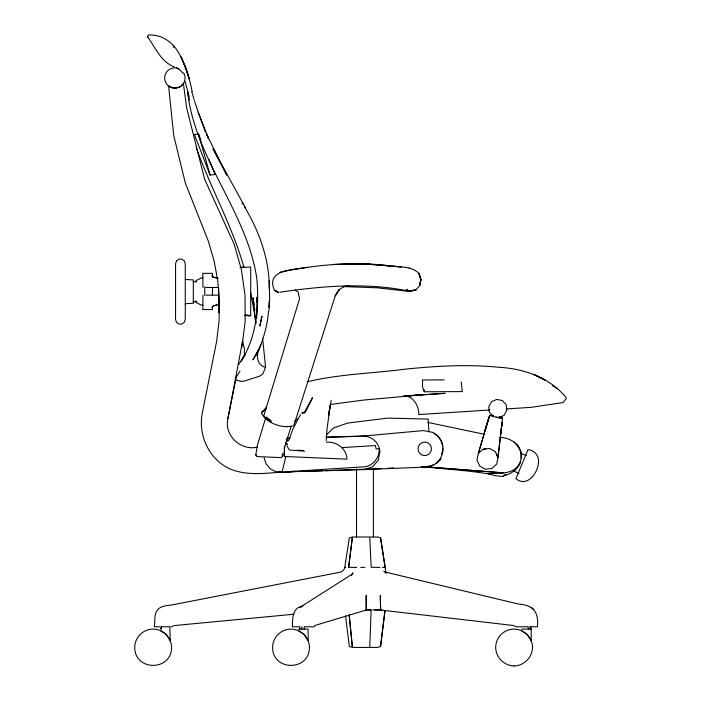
<?xml version="1.0" encoding="UTF-8"?>
<svg xmlns="http://www.w3.org/2000/svg" width="701" height="701" viewBox="0 0 701 701"><rect width="100%" height="100%" fill="white"/><g stroke="black" fill="none" stroke-linecap="round" stroke-linejoin="round"><path stroke-width="1.05" d="M256.741 317.886L256.969 297.171L257.013 302.595M244.316 356.134L244.412 348.949L242.616 340.931L227.878 418.707C223.917 435.645 241.126 451.251 257.661 447.072M501.811 425.288L501.636 426.611L501.951 423.106L497.99 457.578L496.694 464.08L491.865 468.496L485.364 469.223L479.668 465.999L476.96 460.031L478.275 453.626L487.011 423.614M284.247 456.491L284.44 446.073M284.527 448.158L284.369 456.491L347.004 459.146C346.609 448.535 336.436 441.244 326.272 442.217M369.769 646.497L371.18 609.493M268.965 310.841L269.657 299.476L269.263 280.488M301.798 629.112L301.938 626.773M268.509 311.332C267.598 324.502 263.76 337.207 259.186 349.51C255.663 356.231 257.451 365.58 265.591 367.333L262.726 374.106L259.458 376.227L243.571 381.265L240.715 381.37L236.079 379.986M268.798 307.257L269.228 301.15M326.184 440.675L326.973 429.476L330.022 407.237M421.31 466.507C443.584 469.109 466.069 470.152 488.203 473.85C498.718 472.605 512.729 475.199 519.029 464.281C526.968 450.34 513.719 437.179 499.647 437.512M174.461 66.998C160.853 61.811 155.307 47.537 147.429 36.522L148.297 35.05C160.476 34.349 170.746 40.614 177.178 50.428C185.187 62.888 189.296 77.434 192.232 91.813M499.121 416.666L501.732 417.2L502.556 418.164L497.99 457.578L496.273 453.678M501.942 423.693L502.1 422.352M380.564 646.497L384.972 610.553L380.564 646.497L377.611 647.426L352.901 647.426M348.634 567.258L352.305 537.921L348.616 567.258L356.73 567.468M241.845 347.302L245.201 321.338L245.026 295.156L241.302 269.245L234.116 244.071L204.561 179.035L186.659 107.849L183.355 83.279L180.867 86.337C177.055 88.352 171.938 88.633 168.573 85.636L173.717 135.486L185.353 183.075L208.407 241.337L214.059 260.711L217.739 280.558L219.413 300.668L219.071 320.839L216.705 340.879L202.239 413.432C198.961 430.712 204.946 448.929 217.836 460.899C235.352 477.171 260.474 473.858 282.223 471.966L275.835 471.747L270.227 468.785L266.082 463.896L264.075 457.858M299.695 629.112L300.037 626.773L292.405 626.79C292.431 619.193 292.466 606.803 302.797 606.225L300.072 607.303L352.147 574.163L352.875 573.032L351.832 574.741M283.099 453.144L282.1 457.07L280.724 457.569L257.714 456.605L256.251 455.755L255.874 454.336L257.714 444.127L265.618 418.015M330.118 405.38L328.506 415.632L331.187 400.28M161.055 626.773L160.59 629.112L161.239 629.112L161.633 626.773L169.8 626.773L170.255 640.767L166.172 634.51L160.59 630.777M227.878 418.707L236.255 377.287L239.97 371.136M285.938 456.202L282.082 472.01L278.945 471.869M486.319 425.945L485.118 430.291L488.317 419.522M478.371 453.529L489.64 415.527L493.285 416.438M284.308 448.544L285.842 443.4M286.709 440.57L291.239 426.094M294.034 424.85L335.201 295.91L339.24 289.504L335.166 295.848L339.293 289.548L344.191 286.551L348.94 285.649M289.127 439.545L292.738 429.433L300.457 414.589M505.719 474.524L505.912 474.051M386.085 573.576L380.564 537.921L377.611 537.001L352.288 537.001L349.326 537.921L344.778 567.258C344.577 569.624 342.447 571.517 340.222 572.2L176.415 604.069C170.325 605.804 162.816 604.665 157.918 609.362C153.756 614.155 155.289 621.016 154.29 626.79L159.863 626.79M260.798 344.822L255.769 355.582L258.231 350.421L253.008 359.762L258.231 350.421M312.462 397.896L304.953 412.863L301.78 413.117L304.655 411.951L312.401 397.896M520.624 462.213C517.645 469.661 510.775 474.244 503.16 475.953L504.536 475.006M351.359 575.39L352.875 573.032M238.594 364.722L245.403 354.084L241.24 361.085C256.645 336.655 259.414 306.39 256.768 278.253C246.778 211.93 195.579 159.714 187.702 92.681M266.625 407.115L261.859 412.258L261.473 413.643L264.689 417.594M326.605 434.751L333.413 427.996L347.643 423.071L387.732 418.111L428.109 419.075L428.933 431.65M478.354 453.503L482.989 449.166L489.613 448.482L495.423 451.698L497.999 457.551M294.481 421.494L297.618 418.865M263.664 410.786L261.859 412.258L266.608 408.455M286.569 440.894L288.768 440.447L286.656 440.657M505.027 474.998L502.95 476.417L495.625 475.769L488.203 473.85M306.994 267.335C293.973 269.929 265.25 269.096 274.389 290.389L278.279 292.299M292.641 426.103L293.745 425.376M341.615 447.624L375.342 445.573L376.157 448.947L379.153 448.736C379.749 457.087 373.642 465.096 365.44 466.735L282.082 472.01L364.327 469.6L372.538 466.796L378.242 460.259L379.916 451.742A16.763 16.763 0 0 0 362.058 436.145L325.991 437.065M170.991 626.79L174.68 625.529L293.842 614.234M366.281 610.019L366.159 595.675L366.281 610.019L314.749 625.529L314.179 626.79L304.199 626.773L304.295 629.112M218.02 304.514L213.525 305.89L212.035 307.275L213.525 305.89L218.002 304.514M278.735 292.054L278.06 292.247L275.151 290.232L276.746 291.914M307.178 381.8C339.442 374.019 372.976 373.396 405.8 369.085C436.767 365.966 468.058 364.178 499.094 367.289C524.076 368.665 549.4 377.559 565.882 397.195L566.268 398.589L563.052 402.54L531.244 407.334L506.14 408.946M279.901 292.229C322.784 285.877 367.044 282.258 409.778 291.283L416.192 289.741L419.724 285.43L420.994 279.901L419.408 273.811C410.558 264.663 395.916 267.738 384.63 265.083C349.825 261.902 314.653 264.768 280.549 272.19L279.918 272.286M344.857 567.468L345.768 567.258M407.167 290.03L406.501 289.715L409.778 291.283L416.192 289.741L408.657 291.379L377.217 287.787L343.139 286.569M514.078 665.95C523.971 665.757 532.304 657.424 532.506 647.531A18.419 18.419 0 0 0 514.087 629.112A18.419 18.419 0 0 0 495.668 647.531C495.87 657.424 504.194 665.748 514.087 665.95M290.792 426.445L291.625 426.287L287.016 426.55M330.294 404.503L363.249 400.096L422.046 394.812L402.996 396.144M382.439 567.468L385.129 567.258L380.564 537.921M200.994 140.112L198.506 134.049L194.414 134.539L210.098 175.084L215.084 174.488L208.872 159.329M483.962 449.096L485.846 448.877M502.556 418.164L496.036 417.139M282.126 472.421L296.19 471.458M301.605 471.09L307.012 470.722M489.762 409.997L418.804 414.545C419.075 406.484 413.616 396.302 404.889 395.942M286.578 440.745L288.497 440.631M185.266 303.726L193.318 303.253L193.318 279.936L185.266 279.462M325.571 470.643L381.589 468.601M388.065 468.224L393.463 467.909M360.752 567.468L364.941 567.258M286.411 471.799L293.991 471.431M364.327 469.6L425.98 467.059A18.279 18.279 0 0 0 433.139 465.052M240.408 267.449L250.704 267.028L250.704 315.897L245.359 315.581M302.648 471.019L303.796 470.976M240.022 267.396L244.29 267.239M287.463 438.773L289.627 438.703M326.386 437.406L362.058 436.145L423.509 430.58L432.797 432.412A18.279 18.279 0 0 1 435.777 463.396M193.318 301.675L196.578 301.588M367.306 609.993L370.671 609.896L365.274 609.896M322.337 470.73L301.859 471.274M286.648 438.072L289.986 437.985M286.578 471.624L295.314 471.423M444.232 379.863L422.537 379.968L422.598 387.565L424.342 391.78L462.274 391.596L461.267 381.931M203.08 277.85L201.38 277.85L195.965 280.68L195.965 282.126M202.966 287.471L202.738 273.355L212.473 273.355L212.473 277.701M205.936 287.471L218.02 287.471M202.966 295.147L202.738 309.579L212.473 309.579L212.473 306.486M205.936 295.147L218.02 295.147M203.08 305.233L201.38 305.233L195.965 302.254L195.965 300.808M244.544 315.397L250.704 315.564L245.359 315.143M372.757 609.896L381.94 609.896M530.359 626.773L537.43 626.79C538.876 611.955 533.216 604.972 518.495 604.069L385.892 572.2L383.92 571.219L385.2 572.428M298.46 629.112L308.125 629.112L308.125 640.767L304.032 634.51L298.46 630.777M521.526 629.112L531.2 629.112L531.2 640.767L527.108 634.51L521.526 630.777M283.826 426.585L288.146 426.655M193.318 281.565L196.578 281.662M374.781 609.896L380.617 610.019L513.561 625.529L516.19 626.79L528.142 626.773L528.326 629.112M297.443 450.226L303.41 450.471M379.951 567.468L371.18 567.258L369.769 537.921M249.696 315.564L244.921 315.187M421.546 466.568L503.248 472.842L422.388 466.551M304.655 451.199L289.382 449.989L286.919 445.932M382.019 265.311L364.862 263.883L332.8 264.496L364.862 263.883L401.314 266.915L392.735 266.205M384.166 265.486L390.597 266.021M421.257 466.586L425.98 467.059M283.958 426.488C276.939 425.822 270.13 422.896 265.013 418.015L265.688 418.585M493.39 415.491L490.779 414.957L493.408 416.043M427.855 422.423L484.645 434.357M218.002 278.42L213.516 277.035L212.035 275.808M218.02 278.551L213.525 277.149L212.052 275.659M352.288 647.426L349.326 646.497L345.558 615.837M409.156 268.08L410.365 268.501M520.352 453.144L526.258 455.589M513.009 470.87L518.924 473.315M407.106 289.907L409.778 291.283M552.441 385.576L556.997 388.477M295.235 290.021L298.127 292.002L299.555 298.749L263.883 415.439L264.286 417.244M176.678 67.778L180.28 70.266L182.979 73.219M531.148 607.303L533.829 609.362M513.938 441.875L519.257 447.641M147.429 36.522L148.095 37.197M285.78 442.603L287.498 444.767L285.719 442.427M517.478 445.03L520.834 452.092L521.071 458.349M242.082 202.764L243.238 204.613M244.386 206.471C259.072 231.225 269.622 259.379 269.202 288.523M245.359 207.636L212.981 148.682L226.747 175.136L206.637 134.25L208.6 138.763L198.181 112.134L194.492 100.953M196.061 147.044C210.396 187.64 232.101 225.468 243.834 266.958M198.181 112.134L205.402 132.042M255.874 454.607L256.382 455.983M188.911 96.195L187.85 93.137L188.876 96.203M173.243 45.635L173.839 47.502M191.811 91.875L194.151 99.936M188.289 93.321L185.02 81.22M198.506 134.049L210.098 175.084M250.599 292.343L255.514 318.999M187.561 91.428L189.515 99.936M530.71 626.773L531.174 629.112M255.865 321.137L256.215 323.275M529.903 626.773L530.271 629.112M254.13 305.049L253.096 297.557L255.576 322.285M254.419 307.187L254.866 310.403M424.123 389.633L424.342 391.78M262.665 338.863L265.591 367.333M286.394 439.29L286.543 441.411M218.668 312.339L218.668 287.708M218.817 312.366L218.817 303.805M373.388 468.951L373.388 537.001M356.502 468.951L356.502 537.001M212.464 287.366L212.464 295.568M204.78 286.648L204.78 295.454M442.699 448.806A16.403 16.403 0 0 1 441.569 454.108M433.989 433.595A16.403 16.403 0 0 1 442.655 446.642M441.288 458.568A18.279 18.279 0 0 1 427.68 466.305M183.723 72.948A10.217 10.217 0 0 1 176.994 88.046A10.217 10.217 0 0 1 164.717 76.961A10.217 10.217 0 0 1 179.053 68.733M501.39 429.056L500.891 433.551L501.39 429.056M501.732 417.2L501.574 418.269L493.25 416.56L489.412 412.363L488.781 406.703L491.585 401.752L496.772 399.395L502.354 400.543L506.192 404.74L506.823 410.4L504.019 415.351L498.832 417.708L501.732 417.2M420.819 279.392L419.724 285.43L420.819 279.392L418.874 273.6L420.994 279.901L420.819 279.392M171.561 647.531C171.465 671.321 134.829 671.321 134.732 647.531A18.419 18.419 0 0 1 153.151 629.112A18.419 18.419 0 0 1 171.561 647.531M309.43 647.531C309.334 671.321 272.689 671.321 272.593 647.531A18.419 18.419 0 0 1 291.011 629.112A18.419 18.419 0 0 1 309.43 647.531M266.301 417.077L266.047 418.348L271.296 422.177L271.024 420.582L266.301 417.077M261.946 316.265L259.869 325.886L261.946 316.265M538.499 462.204C538.079 472.921 527.196 487.756 515.936 478.748L527.993 449.63C534.328 450.077 539.2 455.895 538.499 462.204M489.622 415.518L486.161 426.734L489.64 415.527M176.486 260.895L175.557 263.751L175.557 319.446L176.486 322.294L178.913 324.064L181.909 324.064L184.337 322.294L185.266 319.446L185.266 263.751L184.337 260.895L181.909 259.133L178.913 259.133L176.486 260.895M444.863 393.322L406.352 395.916L444.863 393.322M380.31 595.675L380.617 610.019L380.31 595.675M538.622 376.779L533.479 374.316L545.028 379.977L538.622 376.779M184.757 65.868L181.121 56.956L186.273 69.697L184.757 65.868M282.722 455.738L282.214 454.353L282.696 455.72M188.394 76.006L185.09 66.192L189.542 79.563L188.394 76.006M352.305 646.497L349.177 614.935L352.305 646.497M421.38 454.651A6.712 6.712 0 0 0 431.457 448.833A6.712 6.712 0 0 0 421.38 443.023A6.712 6.712 0 0 0 421.38 454.651"/></g></svg>
